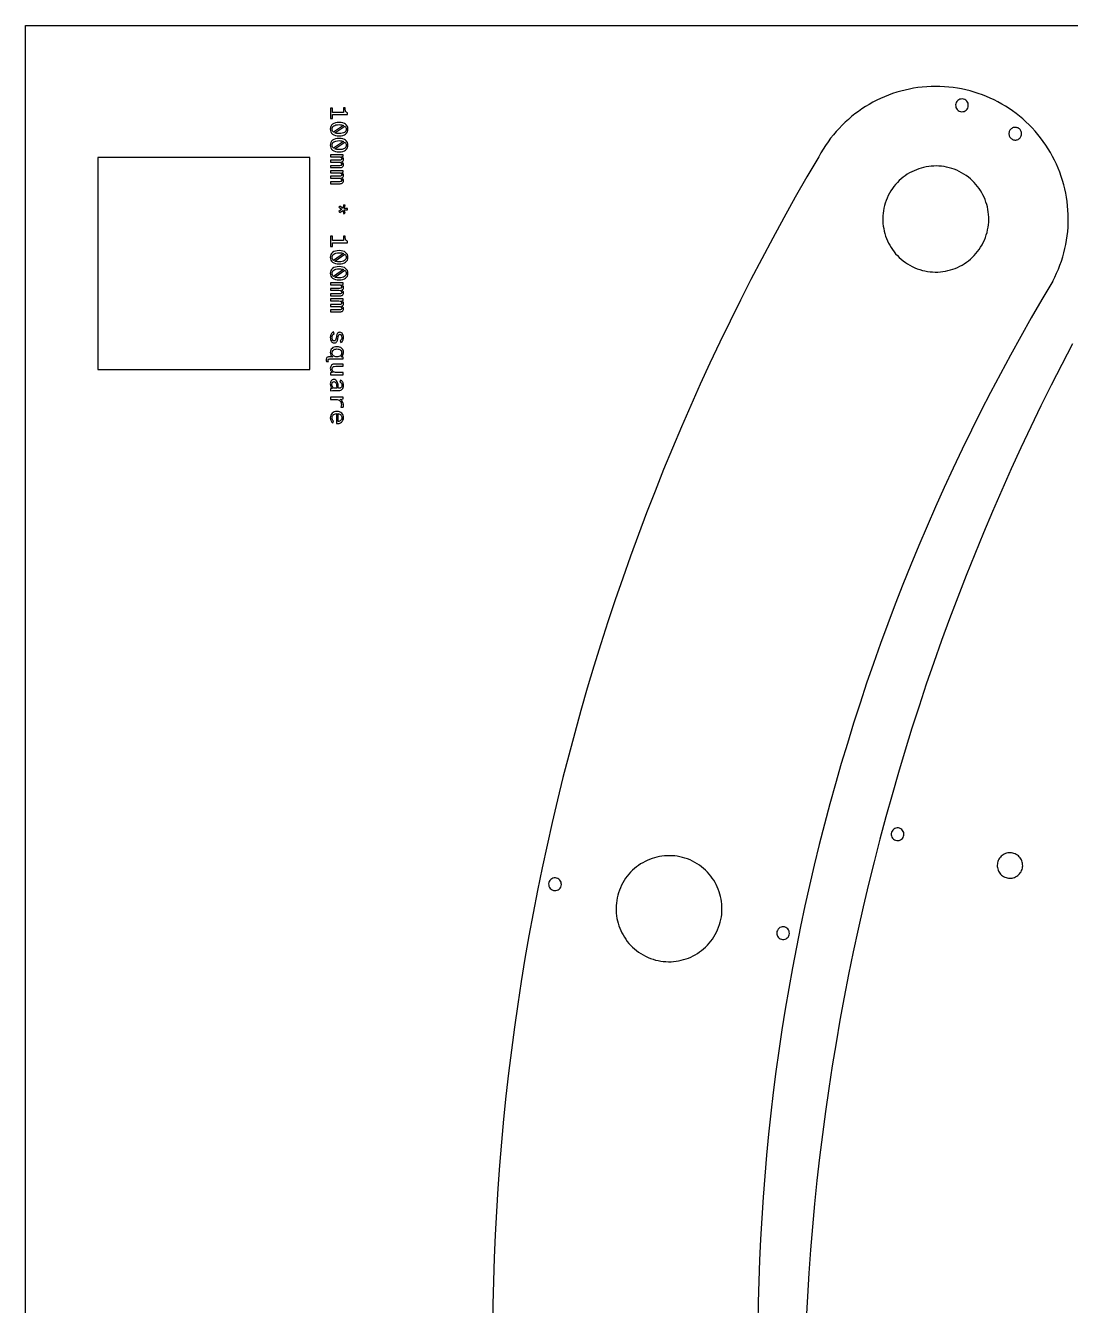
# Model space of a CAD drawing. Extents: x 0 to 9120, y 0 to 4560.
# Drawn here: x 0 to 1863, y 2280 to 4560 of the extents above; entities that cross this region are included whole.
import ezdxf

# ---------------------------------------------------------------- set-up
doc = ezdxf.new("R2010")
doc.units = 0

msp = doc.modelspace()

# ---------------------------------------------------------------- linework, layer by layer
at = {"layer": 'Layer 1', "color": 7}
for points in [[(1831.6156, 4105.007), (1835.204537, 4112.037203), (1838.543124, 4119.151877), (1841.631578, 4126.344813), (1844.470116, 4133.609804), (1847.058955, 4140.940644), (1849.398312, 4148.331126), (1851.488404, 4155.775042), (1853.329448, 4163.266186), (1854.921661, 4170.798349), (1856.265259, 4178.365326), (1857.36046, 4185.960908), (1858.207481, 4193.57889), (1858.806538, 4201.213063), (1859.157849, 4208.857221), (1859.261631, 4216.505156), (1859.1181, 4224.150662), (1858.727473, 4231.787532), (1858.089968, 4239.409557), (1857.205801, 4247.010532), (1856.075189, 4254.584249), (1854.69835, 4262.124501), (1853.0755, 4269.625081), (1851.206856, 4277.079781), (1849.092635, 4284.482396), (1846.733054, 4291.826717), (1844.128331, 4299.106537), (1841.278681, 4306.31565), (1838.184322, 4313.447848), (1834.845471, 4320.496924), (1831.262345, 4327.456671), (1827.43516, 4334.320883), (1823.364134, 4341.083351), (1819.070268, 4347.706563), (1814.578074, 4354.155201), (1809.893036, 4360.426349), (1805.020638, 4366.517091), (1799.966364, 4372.424512), (1794.735698, 4378.145695), (1789.334124, 4383.677726), (1783.767125, 4389.017689), (1778.040187, 4394.162667), (1772.158792, 4399.109746), (1766.128425, 4403.856009), (1759.95457, 4408.398541), (1753.642711, 4412.734427), (1747.198332, 4416.86075), (1740.626916, 4420.774596), (1733.933948, 4424.473047), (1727.124912, 4427.953189), (1720.205292, 4431.212106), (1713.180571, 4434.246883), (1706.056234, 4437.054603), (1698.837765, 4439.632351), (1691.530647, 4441.977212), (1684.140365, 4444.086269), (1676.672403, 4445.956607), (1669.132244, 4447.58531), (1661.525373, 4448.969464), (1653.857273, 4450.106151), (1646.133429, 4450.992457), (1638.359324, 4451.625465), (1630.540443, 4452.00226), (1622.68227, 4452.119927), (1614.790287, 4451.975549), (1606.907484, 4451.568558), (1599.076703, 4450.902523), (1591.303211, 4449.980735), (1583.592274, 4448.806486), (1575.949161, 4447.383066), (1568.379137, 4445.713768), (1560.887471, 4443.801883), (1553.479429, 4441.650702), (1546.160277, 4439.263517), (1538.935284, 4436.64362), (1531.809716, 4433.7943), (1524.78884, 4430.718851), (1517.877924, 4427.420564), (1511.082233, 4423.902729), (1504.407036, 4420.168639), (1497.857599, 4416.221584), (1491.43919, 4412.064857), (1485.157074, 4407.701749), (1479.01652, 4403.13555), (1473.022795, 4398.369554), (1467.181165, 4393.40705), (1461.496897, 4388.251331), (1455.975259, 4382.905687), (1450.621518, 4377.373411), (1445.44094, 4371.657794), (1440.438792, 4365.762127), (1435.620342, 4359.689701), (1430.990857, 4353.443809), (1426.555603, 4347.027741), (1422.319849, 4340.444789), (1418.288859, 4333.698244), (1414.467903, 4326.791398)], [(1674.811, 4428.5888), (1672.662257, 4429.385944), (1670.464853, 4429.729619), (1668.27946, 4429.640494), (1666.16675, 4429.139236), (1664.187394, 4428.246514), (1662.402063, 4426.982996), (1660.87143, 4425.369349), (1659.656164, 4423.426241), (1658.85229, 4421.280007), (1658.50173, 4419.083691), (1658.584005, 4416.89803), (1659.078638, 4414.783759), (1659.965152, 4412.801615), (1661.223069, 4411.012333), (1662.831911, 4409.476649), (1664.7712, 4408.2553), (1666.919943, 4407.458156), (1669.117347, 4407.114481), (1671.30274, 4407.203606), (1673.41545, 4407.704864), (1675.394806, 4408.597586), (1677.180137, 4409.861104), (1678.71077, 4411.474751), (1679.926036, 4413.417859), (1680.72991, 4415.564093), (1681.08047, 4417.760409), (1680.998195, 4419.94607), (1680.503562, 4422.060341), (1679.617048, 4424.042485), (1678.359131, 4425.831767), (1676.750289, 4427.367451), (1674.811, 4428.5888), (1674.811, 4428.5888)], [(544.3139, 4413.622), (544.3139, 4395.13)], [(547.5679, 4413.622), (544.3139, 4413.622)], [(547.5679, 4405.89), (547.5679, 4413.622)], [(567.2709, 4405.89), (547.5679, 4405.89)], [(547.5679, 4402.092), (574.5499, 4402.092)], [(547.5679, 4395.13), (547.5679, 4402.092)], [(567.2709, 4413.711), (567.2709, 4405.89)], [(570.2169, 4413.711), (567.2709, 4413.711)], [(574.5502, 4404.8057), (573.301683, 4405.340391), (572.312189, 4406.006431), (571.553191, 4406.820793), (570.996163, 4407.80045), (570.612576, 4408.962376), (570.373905, 4410.323544), (570.2172, 4413.7115)], [(574.5499, 4402.092), (574.5499, 4404.806)], [(559.4541, 4387.9289), (555.877965, 4387.722103), (552.737016, 4387.113716), (550.044083, 4386.121746), (547.812, 4384.7642), (546.053598, 4383.059086), (544.781709, 4381.024409), (544.009166, 4378.678179), (543.7488, 4376.0384)], [(544.3139, 4395.13), (547.5679, 4395.13)], [(546.8675, 4376.0383), (547.036417, 4377.70603), (547.559025, 4379.233936), (548.459108, 4380.596577), (549.76045, 4381.768513), (551.486836, 4382.724303), (553.66205, 4383.438508), (556.309877, 4383.885687), (559.4541, 4384.0404)], [(567.0319, 4382.775), (549.3489, 4370.613)], [(551.9659, 4369.256), (569.6039, 4381.419)], [(575.1153, 4376.0383), (574.856833, 4378.678112), (574.089295, 4381.024367), (572.824482, 4383.059061), (571.074188, 4384.764187), (568.850207, 4386.12174), (566.164336, 4387.113714), (563.028369, 4387.722103), (559.4541, 4387.9289)], [(559.4541, 4384.0404), (561.703813, 4383.965794), (563.71675, 4383.729975), (565.492913, 4383.332944), (567.0323, 4382.7747)], [(569.6035, 4381.4192), (570.68907, 4380.291997), (571.448588, 4379.016875), (571.894886, 4377.597716), (572.0408, 4376.0384)], [(1769.8092, 4378.0813), (1768.418357, 4378.656832), (1766.982721, 4379.039163), (1765.521332, 4379.229531), (1764.053229, 4379.229175), (1762.597452, 4379.039333), (1761.173041, 4378.661245), (1759.799035, 4378.096147), (1758.494475, 4377.345279), (1757.300628, 4376.42854), (1756.251702, 4375.376409), (1755.356143, 4374.205992), (1754.6224, 4372.9344), (1754.058919, 4371.578739), (1753.674148, 4370.156119), (1753.476535, 4368.683646), (1753.474525, 4367.178429), (1753.671521, 4365.686158), (1754.05823, 4364.251695), (1754.624061, 4362.890911), (1755.358421, 4361.619675), (1756.250717, 4360.453856), (1757.290357, 4359.409324), (1758.466749, 4358.501949), (1759.7693, 4357.7476), (1761.160143, 4357.172068), (1762.595779, 4356.789737), (1764.057168, 4356.599369), (1765.525271, 4356.599725), (1766.981048, 4356.789567), (1768.405459, 4357.167656), (1769.779465, 4357.732753), (1771.084025, 4358.483621), (1772.277872, 4359.40036), (1773.326799, 4360.452492), (1774.222357, 4361.622908), (1774.9561, 4362.8945), (1775.519581, 4364.250161), (1775.904352, 4365.672782), (1776.101966, 4367.145254), (1776.103975, 4368.650471), (1775.90698, 4370.142742), (1775.52027, 4371.577205), (1774.954439, 4372.937989), (1774.220079, 4374.209225), (1773.327783, 4375.375044), (1772.288143, 4376.419576), (1771.111751, 4377.326951), (1769.8092, 4378.0813), (1769.8092, 4378.0813)], [(543.7488, 4376.0383), (544.009166, 4373.398526), (544.781709, 4371.052306), (546.053598, 4369.017646), (547.812, 4367.31255), (550.044083, 4365.955023), (552.737016, 4364.963069), (555.877965, 4364.354693), (559.4541, 4364.1479)], [(559.4541, 4359.3881), (555.877965, 4359.181303), (552.737016, 4358.572916), (550.044083, 4357.580946), (547.812, 4356.2234), (546.053598, 4354.518286), (544.781709, 4352.483609), (544.009166, 4350.137379), (543.7488, 4347.4976)], [(549.3489, 4370.6134), (548.219188, 4371.72782), (547.44865, 4373.020638), (547.007888, 4374.466061), (546.8675, 4376.0383)], [(546.8675, 4347.4976), (547.036417, 4349.16533), (547.559025, 4350.693236), (548.459108, 4352.055877), (549.76045, 4353.227812), (551.486836, 4354.183603), (553.66205, 4354.897808), (556.309877, 4355.344987), (559.4541, 4355.4997)], [(559.4541, 4368.0363), (557.1929, 4368.112486), (555.20215, 4368.341137), (553.465275, 4368.722395), (551.9657, 4369.2564)], [(559.4541, 4364.1479), (563.028369, 4364.354693), (566.164336, 4364.963069), (568.850207, 4365.955023), (571.074188, 4367.31255), (572.824482, 4369.017646), (574.089295, 4371.052306), (574.856833, 4373.398526), (575.1153, 4376.0383)], [(572.0408, 4376.0383), (571.834878, 4374.26664), (571.222402, 4372.689961), (570.211302, 4371.320973), (568.809513, 4370.172388), (567.024965, 4369.256916), (564.865592, 4368.58727), (562.339326, 4368.176161), (559.4541, 4368.0363)], [(575.1153, 4347.4976), (574.856833, 4350.137379), (574.089295, 4352.483609), (572.824482, 4354.518286), (571.074188, 4356.2234), (568.850207, 4357.580946), (566.164336, 4358.572916), (563.028369, 4359.181303), (559.4541, 4359.3881)], [(559.4541, 4355.4997), (561.703813, 4355.425087), (563.71675, 4355.18925), (565.492913, 4354.792187), (567.0323, 4354.2339)], [(543.7488, 4347.4976), (544.009166, 4344.857821), (544.781709, 4342.511591), (546.053598, 4340.476914), (547.812, 4338.7718), (550.044083, 4337.414254), (552.737016, 4336.422284), (555.877965, 4335.813897), (559.4541, 4335.6071)], [(549.3489, 4342.0726), (548.219188, 4343.187036), (547.44865, 4344.479887), (547.007888, 4345.925345), (546.8675, 4347.4976)], [(567.0319, 4354.234), (549.3489, 4342.073)], [(559.4541, 4339.4956), (557.1929, 4339.571786), (555.20215, 4339.800438), (553.465275, 4340.181695), (551.9657, 4340.7157)], [(551.9659, 4340.716), (569.6039, 4352.878)], [(559.4541, 4335.6071), (563.028369, 4335.813897), (566.164336, 4336.422284), (568.850207, 4337.414254), (571.074188, 4338.7718), (572.824482, 4340.476914), (574.089295, 4342.511591), (574.856833, 4344.857821), (575.1153, 4347.4976)], [(572.0408, 4347.4976), (571.834878, 4345.72594), (571.222402, 4344.149261), (570.211302, 4342.780273), (568.809513, 4341.631687), (567.024965, 4340.716216), (564.865592, 4340.04657), (562.339326, 4339.635461), (559.4541, 4339.4956)], [(569.6035, 4352.8784), (570.68907, 4351.751211), (571.448588, 4350.476112), (571.894886, 4349.056958), (572.0408, 4347.4976)], [(129.3669, 4325.764), (129.3669, 3947.812)], [(507.3189, 4325.764), (129.3669, 4325.764)], [(507.3189, 3947.812), (507.3189, 4325.764)], [(544.3139, 4330.396), (544.3139, 4326.959)], [(566.7319, 4330.396), (544.3139, 4330.396)], [(544.3139, 4326.959), (559.1169, 4326.959)], [(544.3139, 4320.63), (544.3139, 4317.194)], [(560.1109, 4320.63), (544.3139, 4320.63)], [(544.3139, 4317.194), (559.1629, 4317.194)], [(544.3139, 4310.864), (544.3139, 4307.428)], [(560.0649, 4310.864), (544.3139, 4310.864)], [(559.1171, 4326.959), (561.256833, 4326.694228), (562.101941, 4326.379903), (562.795788, 4325.959075), (563.337304, 4325.442838), (563.725423, 4324.842284), (563.959078, 4324.168507), (564.0372, 4323.4326)], [(559.1627, 4317.1937), (561.295308, 4316.935856), (562.133113, 4316.628662), (562.818588, 4316.21605), (563.351732, 4315.708095), (563.732548, 4315.114869), (563.961037, 4314.446446), (564.0372, 4313.7129)], [(564.0372, 4313.7129), (563.968353, 4313.006087), (563.765686, 4312.409013), (563.43501, 4311.916901), (562.982138, 4311.524975), (561.733045, 4311.022575), (560.0649, 4310.8636)], [(564.0372, 4323.4326), (563.968442, 4322.728208), (563.766398, 4322.136647), (563.437415, 4321.652087), (562.987838, 4321.2687), (561.752283, 4320.782128), (560.1105, 4320.6303)], [(561.2394, 4307.4284), (562.506848, 4307.503537), (563.657056, 4307.732834), (564.674074, 4308.122121), (565.54195, 4308.677225), (566.244732, 4309.403976), (566.766469, 4310.308203), (567.091209, 4311.395735), (567.203, 4312.6724)], [(564.3081, 4317.6912), (565.523516, 4318.380292), (566.43385, 4319.374888), (567.005034, 4320.691814), (567.203, 4322.3479)], [(567.203, 4312.6724), (566.960527, 4314.41648), (566.315163, 4315.842962), (565.389992, 4316.938864), (564.3081, 4317.6912)], [(567.203, 4322.3479), (566.967666, 4324.000148), (566.338, 4325.360037), (565.428509, 4326.423283), (564.3537, 4327.1856)], [(564.3539, 4327.186), (566.7319, 4327.637)], [(566.7319, 4327.637), (566.7319, 4330.396)], [(1414.4679, 4326.7914), (1393.361904, 4290.813867), (1372.63439, 4254.655237), (1352.286021, 4218.318517), (1332.31746, 4181.806712), (1312.729368, 4145.122829), (1293.522407, 4108.269873), (1274.697241, 4071.25085), (1256.254531, 4034.068766), (1238.19494, 3996.726626), (1220.519129, 3959.227438), (1203.227762, 3921.574206), (1186.3215, 3883.769936), (1169.801006, 3845.817634), (1153.666942, 3807.720307), (1137.91997, 3769.480959), (1122.560753, 3731.102598), (1107.589952, 3692.588228), (1093.008231, 3653.940855), (1078.816251, 3615.163486), (1065.014675, 3576.259127), (1051.604164, 3537.230782), (1038.585382, 3498.081459), (1025.958991, 3458.814162), (1013.725652, 3419.431898), (1001.886029, 3379.937673), (990.440783, 3340.334492), (979.390576, 3300.625362), (968.736071, 3260.813288), (958.477931, 3220.901276), (948.616817, 3180.892332), (939.153392, 3140.789462), (930.088318, 3100.595671), (921.422257, 3060.313966), (913.155872, 3019.947352), (905.289825, 2979.498836), (897.824778, 2938.971423), (890.761394, 2898.368119), (884.100334, 2857.691929), (877.842261, 2816.945861), (871.987838, 2776.132919), (866.537726, 2735.256109), (861.492588, 2694.318438), (856.853086, 2653.322911), (852.619883, 2612.272534), (848.79364, 2571.170313), (845.37502, 2530.019254), (842.364686, 2488.822362), (839.763299, 2447.582644), (837.571522, 2406.303105), (835.790018, 2364.986752), (834.419447, 2323.63659), (833.460473, 2282.255624), (832.913759, 2240.846862)], [(1664.8745, 4300.6225), (1660.460882, 4302.661406), (1655.99755, 4304.455303), (1651.492446, 4306.006886), (1646.953512, 4307.318848), (1642.388688, 4308.393883), (1637.805918, 4309.234686), (1633.213141, 4309.843951), (1628.618299, 4310.224373), (1624.029335, 4310.378644), (1619.454189, 4310.30946), (1614.900804, 4310.019515), (1610.37712, 4309.511502), (1605.891079, 4308.788116), (1601.450624, 4307.852051), (1597.063694, 4306.706001), (1592.738232, 4305.352661), (1588.482179, 4303.794724), (1584.303478, 4302.034885), (1580.210068, 4300.075838), (1576.209893, 4297.920277), (1572.310893, 4295.570896), (1568.52101, 4293.03039), (1564.848185, 4290.301451), (1561.30036, 4287.386776), (1557.885477, 4284.289057), (1554.611477, 4281.01099), (1551.486302, 4277.555267), (1548.517892, 4273.924584), (1545.714191, 4270.121635), (1543.083138, 4266.149113), (1540.632676, 4262.009712), (1538.370746, 4257.706128), (1536.329116, 4253.29377), (1534.532463, 4248.831547), (1532.978099, 4244.327402), (1531.663335, 4239.789278), (1530.585481, 4235.225119), (1529.741848, 4230.642869), (1529.129747, 4226.050469), (1528.746489, 4221.455863), (1528.589384, 4216.866995), (1528.655743, 4212.291808), (1528.942877, 4207.738244), (1529.448097, 4203.214247), (1530.168713, 4198.727761), (1531.102036, 4194.286728), (1532.245376, 4189.899091), (1533.596046, 4185.572795), (1535.151354, 4181.315781), (1536.908613, 4177.135993), (1538.865132, 4173.041375), (1541.018223, 4169.039869), (1543.365196, 4165.13942), (1545.903362, 4161.347968), (1548.630032, 4157.67346), (1551.542516, 4154.123836), (1554.638125, 4150.707041), (1557.914171, 4147.431017), (1561.367963, 4144.303709), (1564.996812, 4141.333058), (1568.79803, 4138.527009), (1572.768927, 4135.893504), (1576.906813, 4133.440486), (1581.209, 4131.1759), (1585.622618, 4129.136994), (1590.08595, 4127.343097), (1594.591054, 4125.791514), (1599.129988, 4124.479552), (1603.694812, 4123.404517), (1608.277582, 4122.563714), (1612.870359, 4121.954449), (1617.465201, 4121.574027), (1622.054165, 4121.419756), (1626.629311, 4121.48894), (1631.182696, 4121.778885), (1635.70638, 4122.286898), (1640.192421, 4123.010284), (1644.632876, 4123.946349), (1649.019806, 4125.092399), (1653.345268, 4126.445739), (1657.601321, 4128.003676), (1661.780022, 4129.763515), (1665.873432, 4131.722562), (1669.873607, 4133.878123), (1673.772607, 4136.227504), (1677.56249, 4138.76801), (1681.235315, 4141.496949), (1684.78314, 4144.411624), (1688.198023, 4147.509343), (1691.472023, 4150.78741), (1694.597198, 4154.243133), (1697.565608, 4157.873816), (1700.369309, 4161.676765), (1703.000362, 4165.649287), (1705.450824, 4169.788688), (1707.712754, 4174.092272), (1709.754384, 4178.50463), (1711.551037, 4182.966853), (1713.105401, 4187.470998), (1714.420165, 4192.009122), (1715.498019, 4196.573281), (1716.341652, 4201.155531), (1716.953753, 4205.747931), (1717.337011, 4210.342537), (1717.494116, 4214.931405), (1717.427757, 4219.506592), (1717.140623, 4224.060156), (1716.635403, 4228.584153), (1715.914787, 4233.070639), (1714.981464, 4237.511672), (1713.838124, 4241.899309), (1712.487454, 4246.225605), (1710.932146, 4250.482619), (1709.174887, 4254.662407), (1707.218368, 4258.757025), (1705.065277, 4262.758531), (1702.718304, 4266.65898), (1700.180138, 4270.450432), (1697.453468, 4274.12494), (1694.540984, 4277.674564), (1691.445375, 4281.091359), (1688.169329, 4284.367383), (1684.715537, 4287.494691), (1681.086688, 4290.465342), (1677.28547, 4293.271391), (1673.314573, 4295.904896), (1669.176687, 4298.357914), (1664.8745, 4300.6225), (1664.8745, 4300.6225)], [(544.3139, 4307.428), (561.2389, 4307.428)], [(544.3139, 4301.855), (544.3139, 4298.418)], [(566.7319, 4301.855), (544.3139, 4301.855)], [(544.3139, 4298.418), (559.1169, 4298.418)], [(544.3139, 4292.09), (544.3139, 4288.653)], [(560.1109, 4292.09), (544.3139, 4292.09)], [(544.3139, 4288.653), (559.1629, 4288.653)], [(559.1171, 4298.4182), (561.256833, 4298.153442), (562.101941, 4297.839129), (562.795788, 4297.418312), (563.337304, 4296.902082), (563.725423, 4296.301527), (563.959078, 4295.627736), (564.0372, 4294.8918)], [(559.1627, 4288.653), (561.295308, 4288.395156), (562.133113, 4288.087962), (562.818588, 4287.67535), (563.351732, 4287.167395), (563.732548, 4286.574169), (563.961037, 4285.905746), (564.0372, 4285.1722)], [(564.0372, 4294.8918), (563.968442, 4294.187412), (563.766398, 4293.595862), (563.437415, 4293.111319), (562.987838, 4292.72795), (561.752283, 4292.241412), (560.1105, 4292.0896)], [(564.3081, 4289.1504), (565.523516, 4289.839548), (566.43385, 4290.834162), (567.005034, 4292.15107), (567.203, 4293.8071)], [(567.203, 4284.1317), (566.960527, 4285.875778), (566.315163, 4287.30225), (565.389992, 4288.398122), (564.3081, 4289.1504)], [(567.203, 4293.8071), (566.967666, 4295.459406), (566.338, 4296.819325), (565.428509, 4297.882581), (564.3537, 4298.6449)], [(564.3539, 4298.645), (566.7319, 4299.097)], [(566.7319, 4299.097), (566.7319, 4301.855)], [(544.3139, 4282.323), (544.3139, 4278.888)], [(560.0649, 4282.323), (544.3139, 4282.323)], [(544.3139, 4278.888), (561.2389, 4278.888)], [(564.0372, 4285.1722), (563.968353, 4284.465354), (563.765686, 4283.868255), (563.43501, 4283.376125), (562.982138, 4282.984188), (561.733045, 4282.481777), (560.0649, 4282.3228)], [(561.2394, 4278.8877), (562.506848, 4278.962837), (563.657056, 4279.192134), (564.674074, 4279.581421), (565.54195, 4280.136525), (566.244732, 4280.863276), (566.766469, 4281.767503), (567.091209, 4282.855035), (567.203, 4284.1317)], [(567.6279, 4241.382), (565.7739, 4235.369)], [(570.1139, 4240.614), (567.6279, 4241.382)], [(564.1459, 4233.335), (559.1289, 4229.582)], [(559.1289, 4229.582), (560.6659, 4227.502)], [(560.6659, 4239.076), (559.1729, 4236.952)], [(559.1729, 4236.952), (564.1459, 4233.335)], [(565.7739, 4235.369), (560.6659, 4239.076)], [(560.6659, 4227.502), (565.7739, 4231.255)], [(565.7739, 4231.255), (567.6279, 4225.241)], [(567.6279, 4225.241), (570.1139, 4226.055)], [(568.1699, 4234.6), (570.1139, 4240.614)], [(574.4559, 4234.6), (568.1699, 4234.6)], [(568.1699, 4232.023), (574.4559, 4232.023)], [(570.1139, 4226.055), (568.1699, 4232.023)], [(574.4559, 4232.023), (574.4559, 4234.6)], [(544.3139, 4185.296), (544.3139, 4166.804)], [(547.5679, 4185.296), (544.3139, 4185.296)], [(547.5679, 4177.565), (547.5679, 4185.296)], [(567.2709, 4177.565), (547.5679, 4177.565)], [(547.5679, 4173.766), (574.5499, 4173.766)], [(547.5679, 4166.804), (547.5679, 4173.766)], [(567.2709, 4185.386), (567.2709, 4177.565)], [(570.2169, 4185.386), (567.2709, 4185.386)], [(574.5502, 4176.4799), (573.301683, 4177.014562), (572.312189, 4177.680587), (571.553191, 4178.494944), (570.996163, 4179.4746), (570.612576, 4180.636525), (570.373905, 4181.997687), (570.2172, 4185.3856)], [(574.5499, 4173.766), (574.5499, 4176.48)], [(559.4541, 4159.603), (555.877965, 4159.396203), (552.737016, 4158.787816), (550.044083, 4157.795846), (547.812, 4156.4383), (546.053598, 4154.733186), (544.781709, 4152.698509), (544.009166, 4150.352279), (543.7488, 4147.7125)], [(544.3139, 4166.804), (547.5679, 4166.804)], [(546.8675, 4147.7125), (547.036417, 4149.38023), (547.559025, 4150.908136), (548.459108, 4152.270777), (549.76045, 4153.442713), (551.486836, 4154.398503), (553.66205, 4155.112708), (556.309877, 4155.559887), (559.4541, 4155.7146)], [(567.0319, 4154.449), (549.3489, 4142.288)], [(551.9659, 4140.931), (569.6039, 4153.093)], [(575.1153, 4147.7125), (574.856833, 4150.352279), (574.089295, 4152.698509), (572.824482, 4154.733186), (571.074188, 4156.4383), (568.850207, 4157.795846), (566.164336, 4158.787816), (563.028369, 4159.396203), (559.4541, 4159.603)], [(559.4541, 4155.7146), (561.703813, 4155.639987), (563.71675, 4155.40415), (565.492913, 4155.007087), (567.0323, 4154.4488)], [(569.6035, 4153.0933), (570.68907, 4151.966111), (571.448588, 4150.691012), (571.894886, 4149.271858), (572.0408, 4147.7125)], [(543.7488, 4147.7125), (544.009166, 4145.072721), (544.781709, 4142.726491), (546.053598, 4140.691814), (547.812, 4138.9867), (550.044083, 4137.629154), (552.737016, 4136.637184), (555.877965, 4136.028797), (559.4541, 4135.822)], [(559.4541, 4131.0623), (555.877965, 4130.855503), (552.737016, 4130.247116), (550.044083, 4129.255146), (547.812, 4127.8976), (546.053598, 4126.192486), (544.781709, 4124.157809), (544.009166, 4121.811579), (543.7488, 4119.1718)], [(549.3489, 4142.2875), (548.219188, 4143.401936), (547.44865, 4144.694787), (547.007888, 4146.140245), (546.8675, 4147.7125)], [(546.8675, 4119.1718), (547.036417, 4120.839526), (547.559025, 4122.36742), (548.459108, 4123.730045), (549.76045, 4124.901963), (551.486836, 4125.857735), (553.66205, 4126.571923), (556.309877, 4127.019091), (559.4541, 4127.1738)], [(559.4541, 4139.7104), (557.1929, 4139.786586), (555.20215, 4140.015237), (553.465275, 4140.396495), (551.9657, 4140.9305)], [(559.4541, 4135.822), (563.028369, 4136.028797), (566.164336, 4136.637184), (568.850207, 4137.629154), (571.074188, 4138.9867), (572.824482, 4140.691814), (574.089295, 4142.726491), (574.856833, 4145.072721), (575.1153, 4147.7125)], [(572.0408, 4147.7125), (571.834878, 4145.940836), (571.222402, 4144.364145), (570.211302, 4142.995141), (568.809513, 4141.846537), (567.024965, 4140.931048), (564.865592, 4140.261386), (562.339326, 4139.850265), (559.4541, 4139.7104)], [(575.1153, 4119.1718), (574.856833, 4121.811579), (574.089295, 4124.157809), (572.824482, 4126.192486), (571.074188, 4127.8976), (568.850207, 4129.255146), (566.164336, 4130.247116), (563.028369, 4130.855503), (559.4541, 4131.0623)], [(559.4541, 4127.1738), (561.703813, 4127.099194), (563.71675, 4126.863375), (565.492913, 4126.466344), (567.0323, 4125.9081)], [(543.7488, 4119.1718), (544.009166, 4116.531993), (544.781709, 4114.185748), (546.053598, 4112.151071), (547.812, 4110.445962), (550.044083, 4109.088428), (552.737016, 4108.09647), (555.877965, 4107.488093), (559.4541, 4107.2813)], [(549.3489, 4113.7468), (548.219188, 4114.861236), (547.44865, 4116.154088), (547.007888, 4117.599545), (546.8675, 4119.1718)], [(567.0319, 4125.908), (549.3489, 4113.747)], [(559.4541, 4111.1697), (557.1929, 4111.245886), (555.20215, 4111.474537), (553.465275, 4111.855795), (551.9657, 4112.3898)], [(551.9659, 4112.39), (569.6039, 4124.553)], [(559.4541, 4107.2813), (563.028369, 4107.488093), (566.164336, 4108.09647), (568.850207, 4109.088428), (571.074188, 4110.445962), (572.824482, 4112.151071), (574.089295, 4114.185748), (574.856833, 4116.531993), (575.1153, 4119.1718)], [(572.0408, 4119.1718), (571.834878, 4117.400107), (571.222402, 4115.823403), (570.211302, 4114.454397), (568.809513, 4113.3058), (567.024965, 4112.390321), (564.865592, 4111.720672), (562.339326, 4111.309561), (559.4541, 4111.1697)], [(569.6035, 4124.5526), (570.68907, 4123.425397), (571.448588, 4122.150275), (571.894886, 4120.731116), (572.0408, 4119.1718)], [(1831.6156, 4105.007), (1812.250447, 4072.419165), (1793.237834, 4039.661201), (1774.578385, 4006.735986), (1756.272726, 3973.646395), (1738.321485, 3940.395304), (1720.725287, 3906.985591), (1703.484758, 3873.42013), (1686.600524, 3839.701799), (1670.073212, 3805.833474), (1653.903447, 3771.81803), (1638.091856, 3737.658344), (1622.639064, 3703.357293), (1607.545698, 3668.917752), (1592.812384, 3634.342598), (1578.439748, 3599.634707), (1564.428415, 3564.796955), (1550.779013, 3529.832219), (1537.492167, 3494.743375), (1524.568504, 3459.533298), (1512.008648, 3424.204866), (1499.813227, 3388.760954), (1487.982867, 3353.204439), (1476.518193, 3317.538196), (1465.419833, 3281.765103), (1454.688411, 3245.888036), (1444.324553, 3209.90987), (1434.328887, 3173.833482), (1424.702038, 3137.661748), (1415.444633, 3101.397544), (1406.557296, 3065.043747), (1398.040655, 3028.603233), (1389.895336, 2992.078878), (1382.121964, 2955.473559), (1374.721165, 2918.790151), (1367.693567, 2882.031531), (1361.039794, 2845.200575), (1354.760474, 2808.300159), (1348.856231, 2771.333159), (1343.327693, 2734.302453), (1338.175484, 2697.210916), (1333.400232, 2660.061423), (1329.002563, 2622.856853), (1324.983102, 2585.60008), (1321.342476, 2548.293981), (1318.08131, 2510.941432), (1315.200231, 2473.54531), (1312.699865, 2436.10849), (1310.580838, 2398.63385), (1308.843776, 2361.124264), (1307.489305, 2323.58261), (1306.518052, 2286.011764), (1305.930642, 2248.414602)], [(544.3139, 4102.07), (544.3139, 4098.633)], [(566.7319, 4102.07), (544.3139, 4102.07)], [(544.3139, 4098.633), (559.1169, 4098.633)], [(544.3139, 4092.304), (544.3139, 4088.868)], [(560.1109, 4092.304), (544.3139, 4092.304)], [(544.3139, 4088.868), (559.1629, 4088.868)], [(544.3139, 4082.538), (544.3139, 4079.103)], [(560.0649, 4082.538), (544.3139, 4082.538)], [(559.1171, 4098.6331), (561.256833, 4098.368342), (562.101941, 4098.054029), (562.795788, 4097.633212), (563.337304, 4097.116982), (563.725423, 4096.516427), (563.959078, 4095.842636), (564.0372, 4095.1067)], [(559.1627, 4088.8678), (561.295308, 4088.609972), (562.133113, 4088.302793), (562.818588, 4087.8902), (563.351732, 4087.382263), (563.732548, 4086.789053), (563.961037, 4086.120642), (564.0372, 4085.3871)], [(564.0372, 4085.3871), (563.968353, 4084.680254), (563.765686, 4084.083155), (563.43501, 4083.591025), (562.982138, 4083.199088), (561.733045, 4082.696677), (560.0649, 4082.5377)], [(564.0372, 4095.1067), (563.968442, 4094.402312), (563.766398, 4093.810762), (563.437415, 4093.326219), (562.987838, 4092.94285), (561.752283, 4092.456312), (560.1105, 4092.3045)], [(561.2394, 4079.1026), (562.506848, 4079.177737), (563.657056, 4079.407033), (564.674074, 4079.796315), (565.54195, 4080.351413), (566.244732, 4081.078152), (566.766469, 4081.982361), (567.091209, 4083.069868), (567.203, 4084.3465)], [(564.3081, 4089.3653), (565.523516, 4090.054392), (566.43385, 4091.048987), (567.005034, 4092.365914), (567.203, 4094.022)], [(567.203, 4084.3465), (566.960527, 4086.090622), (566.315163, 4087.5171), (565.389992, 4088.612978), (564.3081, 4089.3653)], [(567.203, 4094.022), (566.967666, 4095.674306), (566.338, 4097.034225), (565.428509, 4098.097481), (564.3537, 4098.8598)], [(564.3539, 4098.86), (566.7319, 4099.312)], [(566.7319, 4099.312), (566.7319, 4102.07)], [(544.3139, 4079.103), (561.2389, 4079.103)], [(544.3139, 4073.529), (544.3139, 4070.092)], [(566.7319, 4073.529), (544.3139, 4073.529)], [(544.3139, 4070.092), (559.1169, 4070.092)], [(544.3139, 4063.764), (544.3139, 4060.327)], [(560.1109, 4063.764), (544.3139, 4063.764)], [(544.3139, 4060.327), (559.1629, 4060.327)], [(559.1171, 4070.0924), (561.256833, 4069.827628), (562.101941, 4069.513303), (562.795788, 4069.092475), (563.337304, 4068.576238), (563.725423, 4067.975684), (563.959078, 4067.301907), (564.0372, 4066.566)], [(559.1627, 4060.3271), (561.295308, 4060.069272), (562.133113, 4059.762093), (562.818588, 4059.3495), (563.351732, 4058.841563), (563.732548, 4058.248353), (563.961037, 4057.579942), (564.0372, 4056.8464)], [(564.0372, 4066.566), (563.968442, 4065.861608), (563.766398, 4065.270047), (563.437415, 4064.785487), (562.987838, 4064.4021), (561.752283, 4063.915528), (560.1105, 4063.7637)], [(564.3081, 4060.8246), (565.523516, 4061.513692), (566.43385, 4062.508287), (567.005034, 4063.825214), (567.203, 4065.4813)], [(567.203, 4055.8058), (566.960527, 4057.549922), (566.315163, 4058.9764), (565.389992, 4060.072278), (564.3081, 4060.8246)], [(567.203, 4065.4813), (566.967666, 4067.133548), (566.338, 4068.493437), (565.428509, 4069.556683), (564.3537, 4070.319)], [(564.3539, 4070.319), (566.7319, 4070.771)], [(566.7319, 4070.771), (566.7319, 4073.529)], [(544.3139, 4053.997), (544.3139, 4050.562)], [(560.0649, 4053.997), (544.3139, 4053.997)], [(544.3139, 4050.562), (561.2389, 4050.562)], [(564.0372, 4056.8464), (563.968353, 4056.139554), (563.765686, 4055.542455), (563.43501, 4055.050325), (562.982138, 4054.658387), (561.733045, 4054.155977), (560.0649, 4053.997)], [(561.2394, 4050.5619), (562.506848, 4050.637033), (563.657056, 4050.866319), (564.674074, 4051.255589), (565.54195, 4051.810675), (566.244732, 4052.537408), (566.766469, 4053.441619), (567.091209, 4054.529139), (567.203, 4055.8058)], [(549.3975, 4014.8653), (548.05188, 4014.196396), (546.8943, 4013.294853), (545.922101, 4012.19089), (545.132625, 4010.914725), (544.523215, 4009.496575), (544.091213, 4007.966659), (543.83396, 4006.355195), (543.7488, 4004.6924)], [(550.6629, 4011.385), (549.3979, 4014.865)], [(560.739, 4014.1412), (559.517219, 4014.02252), (558.454291, 4013.674966), (557.539623, 4013.111266), (556.762625, 4012.34415), (556.112705, 4011.386346), (555.579272, 4010.250584), (554.8195, 4007.4961)], [(567.203, 4005.0088), (567.09204, 4006.867935), (566.764852, 4008.590928), (566.229972, 4010.143339), (565.495938, 4011.490725), (564.571286, 4012.598646), (563.464555, 4013.432659), (562.18428, 4013.958325), (560.739, 4014.1412)], [(543.7488, 4004.6924), (543.864261, 4002.724905), (544.206403, 4000.913087), (544.768862, 3999.28982), (545.545275, 3997.887975), (546.529279, 3996.740427), (547.714509, 3995.88005), (549.094604, 3995.339716), (550.6632, 3995.1523)], [(546.7777, 4004.6468), (547.041656, 4007.066808), (547.363684, 4008.118021), (547.805375, 4009.049987), (548.36145, 4009.852668), (549.026631, 4010.516023), (549.795641, 4011.030014), (550.6632, 4011.3846)], [(550.3924, 3998.8141), (549.614226, 3998.916403), (548.912388, 3999.216931), (548.295337, 3999.706113), (547.771525, 4000.374375), (547.349404, 4001.212147), (547.037425, 4002.209856), (546.7777, 4004.6468)], [(554.0512, 4003.7887), (553.524414, 4001.714364), (552.815088, 4000.148463), (552.356314, 3999.577435), (551.809117, 3999.15903), (551.159233, 3998.90175), (550.3924, 3998.8141)], [(550.6632, 3995.1523), (552.01564, 3995.270791), (553.172231, 3995.625575), (554.15307, 3996.215615), (554.97825, 3997.039875), (555.667868, 3998.09732), (556.242019, 3999.386913), (557.1243, 4002.6584)], [(554.8199, 4007.496), (554.0509, 4003.789)], [(557.1239, 4002.658), (557.8929, 4006.456)], [(557.8926, 4006.4556), (558.347486, 4008.133648), (558.988663, 4009.400238), (559.850058, 4010.200458), (560.37394, 4010.408521), (560.9656, 4010.4794)], [(560.9656, 4010.4794), (561.700071, 4010.378044), (562.343434, 4010.083864), (562.893586, 4009.611693), (563.348425, 4008.976363), (563.963753, 4007.275555), (564.1726, 4005.1001)], [(564.1726, 4005.1001), (563.987025, 4003.121075), (563.43305, 4001.4431), (562.5148, 4000.1465), (561.920361, 3999.666317), (561.2364, 3999.3116)], [(561.2369, 3999.312), (562.5009, 3995.921)], [(562.5007, 3995.9206), (563.611252, 3996.526379), (564.570373, 3997.315389), (565.379099, 3998.271764), (566.038463, 3999.379637), (566.5495, 4000.623144), (566.913245, 4001.986417), (567.130734, 4003.453591), (567.203, 4005.0088)], [(1866.690074, 3993.560037), (1847.55708, 3956.832487), (1828.800328, 3919.934139), (1810.420659, 3882.867954), (1792.418914, 3845.636894), (1774.795932, 3808.243918), (1757.552555, 3770.691989), (1740.689623, 3732.984067), (1724.207976, 3695.123113), (1708.108456, 3657.112087), (1692.391902, 3618.953952), (1677.059155, 3580.651668), (1662.111056, 3542.208195), (1647.548446, 3503.626496), (1633.372164, 3464.90953), (1619.583051, 3426.060259), (1606.181949, 3387.081644), (1593.169697, 3347.976646), (1580.547136, 3308.748225), (1568.315106, 3269.399343), (1556.474449, 3229.93296), (1545.026004, 3190.352039), (1533.970613, 3150.659538), (1523.309115, 3110.85842), (1513.042352, 3070.951646), (1503.171163, 3030.942176), (1493.69639, 2990.832972), (1484.618873, 2950.626994), (1475.939452, 2910.327203), (1467.658968, 2869.936561), (1459.778262, 2829.458028), (1452.298175, 2788.894565), (1445.219545, 2748.249133), (1438.543215, 2707.524694), (1432.270025, 2666.724207), (1426.400815, 2625.850635), (1420.936426, 2584.906938), (1415.877699, 2543.896077), (1411.225473, 2502.821013), (1406.98059, 2461.684707), (1403.14389, 2420.49012), (1399.716214, 2379.240212), (1396.698402, 2337.937946), (1394.091295, 2296.586282), (1391.895732, 2255.18818)], [(542.3844, 3970.4103), (540.773036, 3970.307509), (539.459619, 3970.011855), (538.418536, 3969.542413), (537.624175, 3968.918262), (537.050923, 3968.158479), (536.673169, 3967.282139), (536.465298, 3966.308321), (536.4017, 3965.2561)], [(547.9519, 3970.41), (542.3849, 3970.41)], [(555.4524, 3988.3586), (552.835008, 3988.168228), (550.516688, 3987.615473), (548.512823, 3986.727879), (546.8388, 3985.532987), (545.510002, 3984.058341), (544.541813, 3982.331483), (543.949617, 3980.379955), (543.7488, 3978.2313)], [(543.7488, 3978.2313), (543.827454, 3976.94767), (544.056002, 3975.744052), (544.42332, 3974.624154), (544.918288, 3973.591687), (546.24668, 3971.80388), (547.9522, 3970.4103)], [(546.9131, 3977.282), (547.055851, 3978.796235), (547.479183, 3980.172192), (548.175714, 3981.390263), (549.138063, 3982.430838), (550.358847, 3983.274308), (551.830686, 3983.901064), (553.546197, 3984.291498), (555.498, 3984.426)], [(555.498, 3970.319), (553.572411, 3970.447599), (551.869203, 3970.822081), (550.398969, 3971.425473), (549.1723, 3972.2408), (548.199787, 3973.25109), (547.492022, 3974.439369), (547.059596, 3975.788663), (546.9131, 3977.282)], [(567.203, 3978.1857), (567.000159, 3980.349406), (566.40263, 3982.312245), (565.426901, 3984.047208), (564.089463, 3985.527288), (562.406804, 3986.725474), (560.395414, 3987.614761), (558.071783, 3988.168139), (555.4524, 3988.3586)], [(555.498, 3984.426), (557.447408, 3984.291498), (559.157541, 3983.901064), (560.622034, 3983.274308), (561.834525, 3982.430837), (562.78865, 3981.390263), (563.478047, 3980.172192), (563.896351, 3978.796235), (564.0372, 3977.282)], [(564.0372, 3977.282), (563.892668, 3975.801755), (563.465419, 3974.458606), (562.764973, 3973.271129), (561.80085, 3972.2579), (560.582571, 3971.437496), (559.119656, 3970.828494), (557.421626, 3970.44947), (555.498, 3970.319)], [(562.9525, 3970.4103), (564.684617, 3971.78393), (566.027063, 3973.568887), (566.525601, 3974.600998), (566.894852, 3975.718402), (567.124192, 3976.915251), (567.203, 3978.1857)], [(566.7319, 3969.732), (562.9529, 3970.41)], [(566.7319, 3966.566), (566.7319, 3969.732)], [(129.3669, 3947.812), (507.3189, 3947.812)], [(536.4017, 3965.2561), (536.604975, 3963.531725), (537.0787, 3962.1816)], [(537.0789, 3962.182), (540.3829, 3962.182)], [(539.7912, 3964.351), (540.002342, 3965.403059), (540.627138, 3966.086025), (541.652639, 3966.455228), (543.0659, 3966.566)], [(540.3828, 3962.1816), (539.933588, 3963.249163), (539.7912, 3964.351)], [(543.0659, 3966.566), (566.7319, 3966.566)], [(552.3425, 3957.4674), (550.479496, 3957.36291), (548.804845, 3957.038503), (547.337057, 3956.477776), (546.094638, 3955.664325), (545.096095, 3954.581746), (544.359936, 3953.213634), (543.904669, 3951.543587), (543.7488, 3949.5552)], [(543.7488, 3949.5552), (543.83634, 3948.161216), (544.084864, 3946.924169), (544.473228, 3945.835556), (544.980288, 3944.886875), (546.265917, 3943.375294), (547.7726, 3942.3214)], [(546.9131, 3948.5602), (547.037142, 3949.931151), (547.396563, 3951.04197), (547.972302, 3951.916495), (548.7453, 3952.578562), (549.696498, 3953.05201), (550.806838, 3953.360673), (553.4287, 3953.579)], [(554.4825, 3942.4111), (552.724347, 3942.521387), (551.194288, 3942.844131), (549.894272, 3943.367153), (548.82625, 3944.078275), (547.992172, 3944.965319), (547.393988, 3946.016106), (547.033647, 3947.218459), (546.9131, 3948.5602)], [(566.7319, 3957.467), (552.3429, 3957.467)], [(553.4289, 3953.579), (566.7319, 3953.579)], [(566.7319, 3953.579), (566.7319, 3957.467)], [(549.942, 3930.1027), (548.546398, 3929.951756), (547.314656, 3929.514127), (546.253624, 3928.812612), (545.37015, 3927.870012), (544.671082, 3926.709131), (544.163269, 3925.352767), (543.853559, 3923.823723), (543.7488, 3922.1448)], [(543.7488, 3922.1448), (543.826925, 3920.569001), (544.05177, 3919.161773), (544.40904, 3917.917818), (544.884438, 3916.831837), (545.463668, 3915.898533), (546.132436, 3915.112608), (546.876445, 3914.468763), (547.6814, 3913.9617)], [(547.7729, 3942.321), (544.3139, 3941.689)], [(544.3139, 3941.689), (544.3139, 3938.568)], [(544.3139, 3938.568), (566.7319, 3938.568)], [(546.6423, 3921.2411), (546.901313, 3923.326723), (547.211599, 3924.170714), (547.630425, 3924.874363), (548.148804, 3925.431822), (548.75775, 3925.837245), (549.448277, 3926.084787), (550.2114, 3926.1686)], [(558.2841, 3914.2781), (557.939391, 3917.969668), (557.435119, 3921.175909), (556.751344, 3923.894702), (555.868125, 3926.123925), (554.765522, 3927.861457), (553.423594, 3929.105178), (551.8224, 3929.852966), (549.942, 3930.1027)], [(550.2114, 3926.1686), (551.390805, 3925.984017), (552.404228, 3925.429578), (553.262706, 3924.50425), (553.977275, 3923.207), (554.558972, 3921.536793), (555.018834, 3919.492597), (555.6172, 3914.2781)], [(566.7319, 3942.411), (554.4829, 3942.411)], [(560.7758, 3925.1737), (562.194797, 3924.541387), (563.32915, 3923.404775), (563.759099, 3922.653954), (564.081303, 3921.784975), (564.3537, 3919.7031)], [(561.8179, 3928.746), (560.7759, 3925.174)], [(567.203, 3919.6133), (567.110869, 3921.23881), (566.839041, 3922.750434), (566.394361, 3924.135979), (565.783675, 3925.38325), (565.01383, 3926.480052), (564.091672, 3927.414191), (563.024046, 3928.173471), (561.8178, 3928.7457)], [(566.7319, 3938.568), (566.7319, 3942.411)], [(547.6809, 3913.962), (544.3139, 3913.102)], [(544.3139, 3913.102), (544.3139, 3909.757)], [(544.3139, 3909.7568), (547.854475, 3910.333175), (552.915, 3910.5707)], [(553.2256, 3914.2781), (551.545305, 3914.415932), (550.143609, 3914.812836), (549.003696, 3915.443925), (548.10875, 3916.284312), (547.441954, 3917.309111), (546.986491, 3918.493433), (546.725545, 3919.812392), (546.6423, 3921.2411)], [(552.9149, 3910.571), (558.4199, 3910.571)], [(555.6169, 3914.278), (553.2259, 3914.278)], [(558.7829, 3914.278), (558.2839, 3914.278)], [(558.4195, 3910.5707), (560.474898, 3910.70891), (562.257528, 3911.125302), (563.766994, 3911.822514), (565.0029, 3912.803188), (565.96485, 3914.069963), (566.652447, 3915.62548), (567.065296, 3917.472379), (567.203, 3919.6133)], [(564.3537, 3919.7031), (564.257339, 3918.379783), (563.973581, 3917.2535), (563.510414, 3916.317905), (562.875825, 3915.56665), (562.077802, 3914.993389), (561.124331, 3914.591775), (560.023402, 3914.355461), (558.783, 3914.2781)], [(544.3139, 3898.442), (544.3139, 3894.599)], [(566.7319, 3898.442), (544.3139, 3898.442)], [(544.3139, 3894.599), (553.6539, 3894.599)], [(553.6538, 3894.599), (555.951311, 3894.417491), (557.937225, 3893.893119), (559.613164, 3893.056119), (560.98075, 3891.936725), (562.041605, 3890.565172), (562.79735, 3888.971694), (563.249608, 3887.186525), (563.4, 3885.2399)], [(567.1088, 3884.426), (567.023668, 3885.985176), (566.766891, 3887.497728), (566.3364, 3888.946704), (565.730125, 3890.31515), (564.945997, 3891.586115), (563.981947, 3892.742647), (562.835904, 3893.767793), (561.5058, 3894.6446)], [(561.5059, 3894.645), (566.7319, 3895.503)], [(563.4, 3885.2399), (563.213813, 3883.013312), (562.7229, 3880.854)], [(562.7229, 3880.854), (566.7319, 3880.854)], [(566.7319, 3895.503), (566.7319, 3898.442)], [(566.7321, 3880.854), (566.993838, 3882.555025), (567.1088, 3884.426)], [(555.4656, 3873.1566), (553.013303, 3872.960187), (550.771247, 3872.382261), (548.775411, 3871.439796), (547.061775, 3870.149762), (545.666317, 3868.529134), (544.625016, 3866.594883), (543.97385, 3864.363981), (543.7488, 3861.8534)], [(543.7488, 3861.8534), (543.837225, 3860.205156), (544.091947, 3858.714919), (544.497132, 3857.375253), (545.03695, 3856.178725), (545.695568, 3855.1179), (546.457153, 3854.185344), (548.2259, 3852.6753)], [(546.9131, 3861.6723), (547.004689, 3862.964935), (547.29783, 3864.264983), (547.820084, 3865.520529), (548.599013, 3866.679662), (549.662177, 3867.690469), (551.037139, 3868.501036), (552.75146, 3869.059451), (554.8327, 3869.3138)], [(549.4475, 3856.0663), (548.440541, 3856.999359), (547.637225, 3858.2081), (547.105447, 3859.747441), (546.9131, 3861.6723)], [(548.2259, 3852.675), (549.4479, 3856.066)], [(554.8327, 3851.4096), (557.230275, 3851.430282), (559.507494, 3851.855217), (561.602922, 3852.669053), (563.455125, 3853.856437), (565.002669, 3855.402017), (566.184119, 3857.290439), (566.938041, 3859.506351), (567.203, 3862.0344)], [(554.8329, 3869.314), (554.8329, 3851.41)], [(567.203, 3862.0344), (566.992942, 3864.342428), (566.378002, 3866.461402), (565.381033, 3868.35474), (564.024888, 3869.985862), (562.332419, 3871.31819), (560.32648, 3872.315142), (558.029922, 3872.940139), (555.4656, 3873.1566)], [(557.5009, 3855.161), (557.5009, 3869.268)], [(557.5011, 3869.2682), (559.183692, 3868.901475), (560.590572, 3868.327109), (561.737572, 3867.570508), (562.640525, 3866.657075), (563.315262, 3865.612214), (563.777616, 3864.461328), (564.043418, 3863.229822), (564.1285, 3861.9431)], [(564.1285, 3861.9431), (563.976833, 3860.383536), (563.549325, 3859.027347), (562.887217, 3857.874534), (562.03175, 3856.9251), (561.024164, 3856.179047), (559.9057, 3855.636378), (558.717598, 3855.297095), (557.5011, 3855.1612)], [(1560.6306, 3129.691), (1558.531645, 3130.622646), (1556.355719, 3131.102934), (1554.164993, 3131.148879), (1552.021641, 3130.777494), (1549.987837, 3130.005792), (1548.125753, 3128.850789), (1546.497562, 3127.329497), (1545.165438, 3125.45893), (1544.233411, 3123.360145), (1543.752728, 3121.184305), (1543.706385, 3118.993588), (1544.077381, 3116.850169), (1544.848713, 3114.816224), (1546.003379, 3112.95393), (1547.524375, 3111.325464), (1549.3947, 3109.993), (1551.493655, 3109.061354), (1553.669581, 3108.581066), (1555.860307, 3108.535121), (1558.003659, 3108.906506), (1560.037463, 3109.678208), (1561.899547, 3110.833211), (1563.527738, 3112.354503), (1564.859862, 3114.22507), (1565.791889, 3116.323855), (1566.272572, 3118.499695), (1566.318915, 3120.690412), (1565.947919, 3122.833831), (1565.176587, 3124.867776), (1564.021921, 3126.73007), (1562.500925, 3128.358536), (1560.6306, 3129.691), (1560.6306, 3129.691)], [(1189.3525, 3071.9621), (1184.93921, 3073.999249), (1180.476287, 3075.791481), (1175.971669, 3077.341488), (1171.433291, 3078.651966), (1166.86909, 3079.725607), (1162.287003, 3080.565106), (1157.694966, 3081.173156), (1153.100916, 3081.552451), (1148.512789, 3081.705685), (1143.938521, 3081.635552), (1139.38605, 3081.344745), (1134.863311, 3080.835958), (1130.378241, 3080.111886), (1125.938777, 3079.175222), (1121.552854, 3078.028659), (1117.228411, 3076.674892), (1112.973382, 3075.116614), (1108.795705, 3073.35652), (1104.703316, 3071.397302), (1100.704151, 3069.241655), (1096.806147, 3066.892273), (1093.017241, 3064.351848), (1089.345369, 3061.623077), (1085.798467, 3058.708651), (1082.384472, 3055.611265), (1079.11132, 3052.333612), (1075.986949, 3048.878387), (1073.019293, 3045.248283), (1070.216291, 3041.445994), (1067.585878, 3037.474213), (1065.135991, 3033.335636), (1062.874566, 3029.032954), (1060.833349, 3024.621544), (1059.037004, 3020.160275), (1057.482845, 3015.657088), (1056.168184, 3011.11992), (1055.090336, 3006.556711), (1054.246614, 3001.9754), (1053.634331, 2997.383925), (1053.250801, 2992.790227), (1053.093337, 2988.202243), (1053.159254, 2983.627912), (1053.445864, 2979.075175), (1053.950481, 2974.551969), (1054.670418, 2970.066233), (1055.60299, 2965.625907), (1056.745509, 2961.23893), (1058.095289, 2956.91324), (1059.649643, 2952.656777), (1061.405886, 2948.477479), (1063.36133, 2944.383285), (1065.51329, 2940.382135), (1067.859078, 2936.481967), (1070.396008, 2932.690721), (1073.121394, 2929.016335), (1076.032549, 2925.466748), (1079.126786, 2922.049899), (1082.40142, 2918.773727), (1085.853764, 2915.646172), (1089.48113, 2912.675171), (1093.280834, 2909.868665), (1097.250188, 2907.234592), (1101.386505, 2904.78089), (1105.6871, 2902.5155), (1110.10039, 2900.478351), (1114.563313, 2898.686119), (1119.067931, 2897.136112), (1123.606309, 2895.825634), (1128.17051, 2894.751993), (1132.752597, 2893.912494), (1137.344634, 2893.304444), (1141.938684, 2892.925149), (1146.526811, 2892.771915), (1151.101079, 2892.842048), (1155.65355, 2893.132855), (1160.176289, 2893.641642), (1164.661359, 2894.365714), (1169.100823, 2895.302378), (1173.486746, 2896.448941), (1177.811189, 2897.802708), (1182.066218, 2899.360986), (1186.243895, 2901.12108), (1190.336284, 2903.080298), (1194.335449, 2905.235945), (1198.233453, 2907.585327), (1202.022359, 2910.125752), (1205.694231, 2912.854523), (1209.241133, 2915.768949), (1212.655128, 2918.866335), (1215.92828, 2922.143988), (1219.052651, 2925.599213), (1222.020307, 2929.229317), (1224.823309, 2933.031606), (1227.453722, 2937.003387), (1229.903609, 2941.141964), (1232.165034, 2945.444646), (1234.206251, 2949.856056), (1236.002596, 2954.317325), (1237.556755, 2958.820512), (1238.871416, 2963.35768), (1239.949264, 2967.920889), (1240.792986, 2972.5022), (1241.405269, 2977.093675), (1241.788799, 2981.687373), (1241.946263, 2986.275357), (1241.880346, 2990.849688), (1241.593736, 2995.402425), (1241.089119, 2999.925631), (1240.369182, 3004.411367), (1239.43661, 3008.851693), (1238.294091, 3013.23867), (1236.944311, 3017.56436), (1235.389957, 3021.820823), (1233.633714, 3026.000121), (1231.67827, 3030.094315), (1229.52631, 3034.095465), (1227.180522, 3037.995633), (1224.643592, 3041.786879), (1221.918206, 3045.461265), (1219.007051, 3049.010852), (1215.912814, 3052.427701), (1212.63818, 3055.703873), (1209.185836, 3058.831428), (1205.55847, 3061.802429), (1201.758766, 3064.608935), (1197.789412, 3067.243008), (1193.653095, 3069.69671), (1189.3525, 3071.9621), (1189.3525, 3071.9621)], [(1766.5421, 3083.9156), (1764.470132, 3084.962391), (1762.344118, 3085.779232), (1760.179603, 3086.370376), (1757.992133, 3086.740076), (1755.797252, 3086.892586), (1753.610507, 3086.832161), (1751.447443, 3086.563052), (1749.323605, 3086.089514), (1747.254539, 3085.415799), (1745.255789, 3084.546163), (1743.342902, 3083.484858), (1741.531423, 3082.236137), (1739.836898, 3080.804254), (1738.274871, 3079.193463), (1736.860888, 3077.408017), (1735.610495, 3075.452169), (1734.563468, 3073.380321), (1733.746385, 3071.2544), (1733.154994, 3069.089952), (1732.785045, 3066.902524), (1732.632284, 3064.707661), (1732.692461, 3062.520909), (1732.961323, 3060.357814), (1733.434619, 3058.233922), (1734.108097, 3056.164779), (1734.977506, 3054.165931), (1736.038593, 3052.252923), (1737.287108, 3050.441302), (1738.718797, 3048.746613), (1740.32941, 3047.184402), (1742.114695, 3045.770216), (1744.0704, 3044.5196), (1746.142368, 3043.472809), (1748.268382, 3042.655968), (1750.432897, 3042.064824), (1752.620367, 3041.695124), (1754.815248, 3041.542614), (1757.001993, 3041.603039), (1759.165057, 3041.872148), (1761.288895, 3042.345686), (1763.357961, 3043.019401), (1765.356711, 3043.889037), (1767.269598, 3044.950342), (1769.081077, 3046.199063), (1770.775602, 3047.630946), (1772.337629, 3049.241737), (1773.751612, 3051.027183), (1775.002005, 3052.983031), (1776.049032, 3055.054879), (1776.866115, 3057.1808), (1777.457506, 3059.345248), (1777.827455, 3061.532676), (1777.980216, 3063.727539), (1777.920039, 3065.914291), (1777.651177, 3068.077386), (1777.177881, 3070.201278), (1776.504403, 3072.270421), (1775.634994, 3074.269269), (1774.573907, 3076.182277), (1773.325392, 3077.993898), (1771.893703, 3079.688587), (1770.28309, 3081.250798), (1768.497805, 3082.664984), (1766.5421, 3083.9156), (1766.5421, 3083.9156)], [(949.2826, 3040.9734), (947.132738, 3041.774573), (944.933559, 3042.121379), (942.745935, 3042.034502), (940.630737, 3041.534623), (938.648839, 3040.642426), (936.861111, 3039.378593), (935.328425, 3037.763805), (934.111654, 3035.818747), (933.307137, 3033.670134), (932.95691, 3031.471497), (933.040384, 3029.28374), (933.536972, 3027.167768), (934.426085, 3025.184483), (935.687136, 3023.394791), (937.299537, 3021.859596), (939.2427, 3020.6398), (941.392562, 3019.838627), (943.591741, 3019.491821), (945.779365, 3019.578698), (947.894563, 3020.078577), (949.876461, 3020.970774), (951.664189, 3022.234607), (953.196875, 3023.849395), (954.413646, 3025.794453), (955.218163, 3027.943066), (955.56839, 3030.141703), (955.484916, 3032.32946), (954.988328, 3034.445432), (954.099215, 3036.428717), (952.838164, 3038.218409), (951.225763, 3039.753604), (949.2826, 3040.9734), (949.2826, 3040.9734)], [(1355.7968, 2953.8377), (1353.648057, 2954.634844), (1351.450653, 2954.978519), (1349.26526, 2954.889394), (1347.15255, 2954.388136), (1345.173194, 2953.495414), (1343.387863, 2952.231896), (1341.85723, 2950.618249), (1340.641964, 2948.675141), (1339.83809, 2946.528907), (1339.48753, 2944.332591), (1339.569805, 2942.14693), (1340.064438, 2940.032659), (1340.950952, 2938.050515), (1342.208869, 2936.261233), (1343.817711, 2934.725549), (1345.757, 2933.5042), (1347.905743, 2932.707056), (1350.103147, 2932.363381), (1352.28854, 2932.452506), (1354.40125, 2932.953764), (1356.380606, 2933.846486), (1358.165937, 2935.110004), (1359.69657, 2936.723651), (1360.911836, 2938.666759), (1361.71571, 2940.812993), (1362.06627, 2943.009309), (1361.983995, 2945.19497), (1361.489362, 2947.309241), (1360.602848, 2949.291385), (1359.344931, 2951.080667), (1357.736089, 2952.616351), (1355.7968, 2953.8377), (1355.7968, 2953.8377)]]:
    msp.add_lwpolyline(points, dxfattribs=at)
at = {"layer": 'ShapeString', "color": 7}
msp.add_lwpolyline([(0.496, 4560.4978), (9120.496, 4560.4978), (9120.496, 0.4978), (0.496, 0.4978), (0.496, 4560.4978)], dxfattribs=at)

doc.saveas('drawing.dxf')
